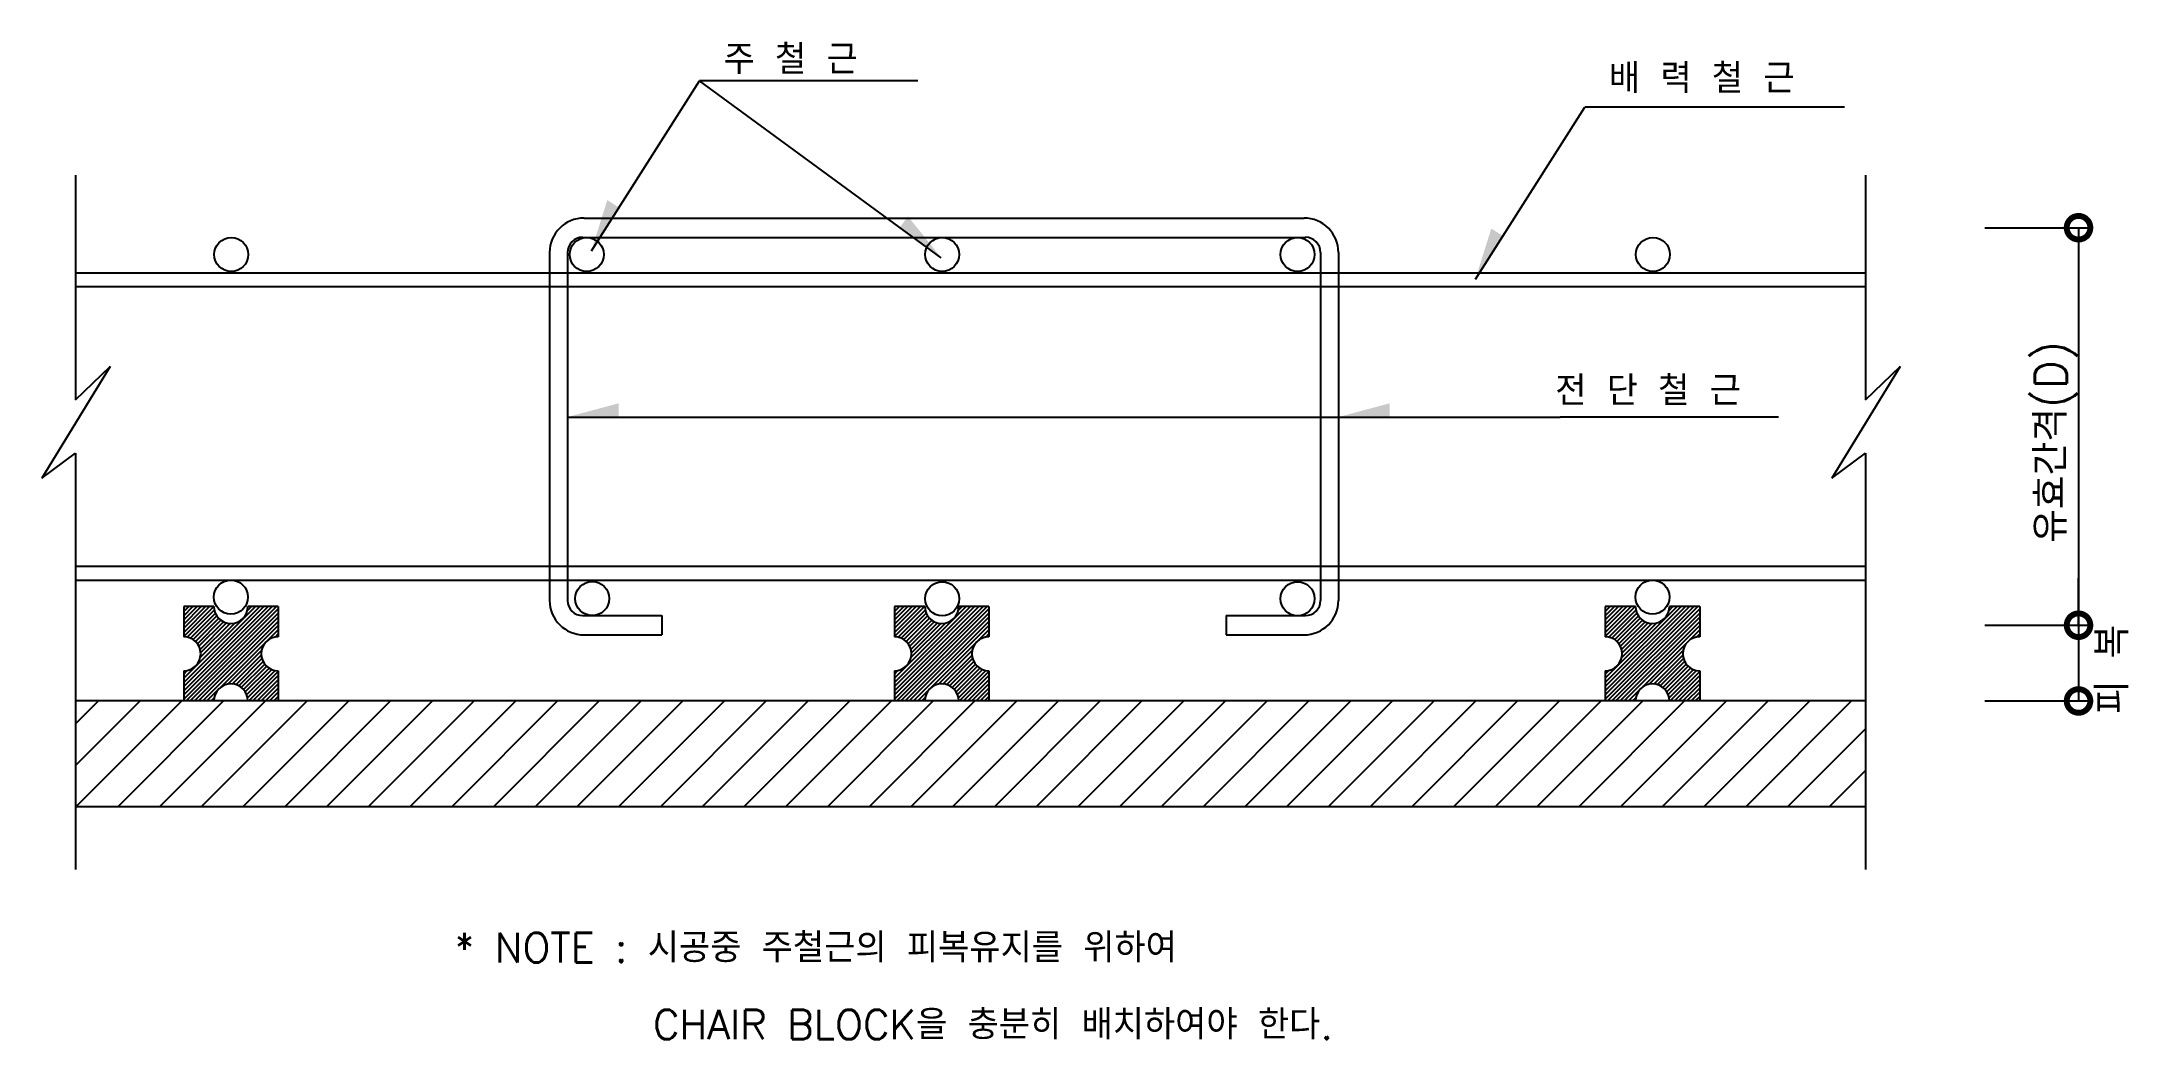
# Model space of a CAD drawing. Extents: x 0 to 8836, y 0 to 4225.
import ezdxf

# ---------------------------------------------------------------- set-up
doc = ezdxf.new("R2010")
doc.units = 0
doc.header["$MEASUREMENT"] = 0
doc.layers.get('0').update_dxf_attribs({"linetype": 'CONTINUOUS'})
for name, color, linetype in [('CS-BARC', 6, 'CONTINUOUS'), ('CS-BARX', 2, 'CONTINUOUS'), ('CS-DIML', 1, 'CONTINUOUS'), ('CS-HATH', 2, 'CONTINUOUS'), ('CS-TBTC', 1, 'CONTINUOUS')]:
    doc.layers.add(name, color=color, linetype=linetype)
doc.styles.add('GHS', font='romans.shx', dxfattribs={"bigfont": 'whgtxt.shx'})

# ---------------------------------------------------------------- blocks, each defined once
blk = doc.blocks.new('*U18')
at = {"layer": 'CS-DIML', "style": 'GHS'}
blk.add_text('유효간격(D)', height=135, rotation=90, dxfattribs=at).set_placement((8575.8, 2102.3))
blk = doc.blocks.new('_DOTSMALL')
at = {"color": 0, "linetype": 'ByBlock', "const_width": 0.5}
blk.add_lwpolyline([(-0.0625, 0, 1), (0.0625, 0, 1)], format="xyb", close=True, dxfattribs=at)
blk = doc.blocks.new('*U17')
at = {"layer": 'CS-DIML', "style": 'GHS'}
blk.add_text('피 복', height=135, rotation=90, dxfattribs=at).set_placement((8836.6, 1378.2))
blk = doc.blocks.new('*X16')
at = {"color": 0}
for p, q in [((3611.1, 1440.6), (4003.9, 1833.3)), ((3611.1, 1458.3), (3986.2, 1833.3)), ((3611.1, 1475.9), (3968.5, 1833.3)), ((3611.1, 1493.6), (3950.8, 1833.3)), ((3611.1, 1511.3), (3933.2, 1833.3)), ((3611.1, 1529), (3915.5, 1833.3)), ((3611.1, 1705.7), (3738.7, 1833.3)), ((3611.1, 1723.4), (3721, 1833.3)), ((3611.1, 1741.1), (3703.4, 1833.3)), ((3611.1, 1758.8), (3685.7, 1833.3)), ((3611.1, 1776.4), (3668, 1833.3)), ((3611.1, 1794.1), (3650.3, 1833.3)), ((3611.1, 1811.8), (3632.6, 1833.3)), ((3611.1, 1829.5), (3615, 1833.3)), ((3621.2, 1433), (4011.4, 1823.2)), ((3626.5, 1703.5), (3740.9, 1817.9)), ((3638.9, 1433), (4011.4, 1805.6)), ((3639.9, 1699.2), (3745.3, 1804.6)), ((3651.3, 1692.9), (3751.5, 1793.1)), ((3656.6, 1433), (4011.4, 1787.9)), ((3661.1, 1685), (3759.4, 1783.4)), ((3669.3, 1675.6), (3768.9, 1775.1)), ((3674.2, 1433), (4011.4, 1770.2)), ((3675.9, 1664.5), (3779.9, 1768.5)), ((3881.4, 1816.9), (3897.8, 1833.3)), ((3680.7, 1651.6), (3792.8, 1763.7)), ((3681.2, 1616.7), (3827.7, 1763.2)), ((3683, 1636.3), (3808.2, 1761.4)), ((3691.9, 1433), (4011.4, 1752.5)), ((3763.1, 1486.5), (3957.9, 1681.3)), ((3963.3, 1686.7), (4011.4, 1734.9)), ((3998.2, 1703.9), (4011.4, 1717.2)), ((3798, 1503.8), (3940.7, 1646.4)), ((3816.7, 1504.8), (3939.7, 1627.7)), ((3831.7, 1502), (3942.4, 1612.8)), ((3844.3, 1497), (3947.5, 1600.2)), ((3611.1, 1546.6), (3627.5, 1563.1)), ((3855.1, 1490.1), (3954.3, 1589.3)), ((3864.3, 1481.7), (3962.8, 1580.1)), ((3872, 1471.7), (3972.8, 1572.4)), ((3878, 1460), (3984.4, 1566.4)), ((3882, 1446.3), (3998.1, 1562.4)), ((3886.4, 1433), (4011.4, 1558.1)), ((3904, 1433), (4011.4, 1540.4)), ((3921.7, 1433), (4011.4, 1522.7)), ((3939.4, 1433), (4011.4, 1505)), ((3709.6, 1433), (3757.7, 1481.1)), ((3727.3, 1433), (3740.5, 1446.2)), ((3957.1, 1433), (4011.4, 1487.4)), ((3974.8, 1433), (4011.4, 1469.7)), ((3992.4, 1433), (4011.4, 1452)), ((4010.1, 1433), (4011.4, 1434.3))]:
    blk.add_line(p, q, dxfattribs=at)
blk = doc.blocks.new('*X15')
at = {"color": 0}
for p, q in [((6621.1, 1440.6), (7013.9, 1833.3)), ((6621.1, 1458.3), (6996.2, 1833.3)), ((6621.1, 1475.9), (6978.5, 1833.3)), ((6621.1, 1493.6), (6960.8, 1833.3)), ((6621.1, 1511.3), (6943.2, 1833.3)), ((6621.1, 1529), (6925.5, 1833.3)), ((6621.1, 1705.7), (6748.7, 1833.3)), ((6621.1, 1723.4), (6731, 1833.3)), ((6621.1, 1741.1), (6713.4, 1833.3)), ((6621.1, 1758.8), (6695.7, 1833.3)), ((6621.1, 1776.4), (6678, 1833.3)), ((6621.1, 1794.1), (6660.3, 1833.3)), ((6621.1, 1811.8), (6642.6, 1833.3)), ((6621.1, 1829.5), (6625, 1833.3)), ((6631.2, 1433), (7021.4, 1823.2)), ((6636.5, 1703.5), (6750.9, 1817.9)), ((6648.9, 1433), (7021.4, 1805.6)), ((6649.9, 1699.2), (6755.3, 1804.6)), ((6661.3, 1692.9), (6761.5, 1793.1)), ((6666.6, 1433), (7021.4, 1787.9)), ((6671.1, 1685), (6769.4, 1783.4)), ((6679.3, 1675.6), (6778.9, 1775.1)), ((6684.2, 1433), (7021.4, 1770.2)), ((6685.9, 1664.5), (6789.9, 1768.5)), ((6891.4, 1816.9), (6907.8, 1833.3)), ((6690.7, 1651.6), (6802.8, 1763.7)), ((6691.2, 1616.7), (6837.7, 1763.2)), ((6693, 1636.3), (6818.2, 1761.4)), ((6701.9, 1433), (7021.4, 1752.5)), ((6773.1, 1486.5), (6967.9, 1681.3)), ((6973.3, 1686.7), (7021.4, 1734.9)), ((7008.2, 1703.9), (7021.4, 1717.2)), ((6808, 1503.8), (6950.7, 1646.4)), ((6826.7, 1504.8), (6949.7, 1627.7)), ((6841.7, 1502), (6952.4, 1612.8)), ((6854.3, 1497), (6957.5, 1600.2)), ((6621.1, 1546.6), (6637.5, 1563.1)), ((6865.1, 1490.1), (6964.3, 1589.3)), ((6874.3, 1481.7), (6972.8, 1580.1)), ((6882, 1471.7), (6982.8, 1572.4)), ((6888, 1460), (6994.4, 1566.4)), ((6892, 1446.3), (7008.1, 1562.4)), ((6896.4, 1433), (7021.4, 1558.1)), ((6914, 1433), (7021.4, 1540.4)), ((6931.7, 1433), (7021.4, 1522.7)), ((6949.4, 1433), (7021.4, 1505)), ((6719.6, 1433), (6767.7, 1481.1)), ((6737.3, 1433), (6750.5, 1446.2)), ((6967.1, 1433), (7021.4, 1487.4)), ((6984.8, 1433), (7021.4, 1469.7)), ((7002.4, 1433), (7021.4, 1452)), ((7020.1, 1433), (7021.4, 1434.3))]:
    blk.add_line(p, q, dxfattribs=at)
blk = doc.blocks.new('*X14')
at = {"color": 0}
for p, q in [((601.1, 1440.6), (993.9, 1833.3)), ((601.1, 1458.3), (976.2, 1833.3)), ((601.1, 1475.9), (958.5, 1833.3)), ((601.1, 1493.6), (940.8, 1833.3)), ((601.1, 1511.3), (923.2, 1833.3)), ((601.1, 1529), (905.5, 1833.3)), ((601.1, 1705.7), (728.7, 1833.3)), ((601.1, 1723.4), (711, 1833.3)), ((601.1, 1741.1), (693.4, 1833.3)), ((601.1, 1758.8), (675.7, 1833.3)), ((601.1, 1776.4), (658, 1833.3)), ((601.1, 1794.1), (640.3, 1833.3)), ((601.1, 1811.8), (622.6, 1833.3)), ((601.1, 1829.5), (605, 1833.3)), ((611.2, 1433), (1001.4, 1823.2)), ((616.5, 1703.5), (730.9, 1817.9)), ((628.9, 1433), (1001.4, 1805.6)), ((629.9, 1699.2), (735.3, 1804.6)), ((641.3, 1692.9), (741.5, 1793.1)), ((646.6, 1433), (1001.4, 1787.9)), ((651.1, 1685), (749.4, 1783.4)), ((659.3, 1675.6), (758.9, 1775.1)), ((664.2, 1433), (1001.4, 1770.2)), ((665.9, 1664.5), (769.9, 1768.5)), ((871.4, 1816.9), (887.8, 1833.3)), ((670.7, 1651.6), (782.8, 1763.7)), ((671.2, 1616.7), (817.7, 1763.2)), ((673, 1636.3), (798.2, 1761.4)), ((681.9, 1433), (1001.4, 1752.5)), ((753.1, 1486.5), (947.9, 1681.3)), ((953.3, 1686.7), (1001.4, 1734.9)), ((988.2, 1703.9), (1001.4, 1717.2)), ((788, 1503.8), (930.7, 1646.4)), ((806.7, 1504.8), (929.7, 1627.7)), ((821.7, 1502), (932.4, 1612.8)), ((834.3, 1497), (937.5, 1600.2)), ((601.1, 1546.6), (617.5, 1563.1)), ((845.1, 1490.1), (944.3, 1589.3)), ((854.3, 1481.7), (952.8, 1580.1)), ((862, 1471.7), (962.8, 1572.4)), ((868, 1460), (974.4, 1566.4)), ((872, 1446.3), (988.1, 1562.4)), ((876.4, 1433), (1001.4, 1558.1)), ((894, 1433), (1001.4, 1540.4)), ((911.7, 1433), (1001.4, 1522.7)), ((929.4, 1433), (1001.4, 1505)), ((699.6, 1433), (747.7, 1481.1)), ((717.3, 1433), (730.5, 1446.2)), ((947.1, 1433), (1001.4, 1487.4)), ((964.8, 1433), (1001.4, 1469.7)), ((982.4, 1433), (1001.4, 1452)), ((1000.1, 1433), (1001.4, 1434.3))]:
    blk.add_line(p, q, dxfattribs=at)
blk = doc.blocks.new('BLOCK_SHEAR_DETAIL')
at = {"layer": 'CS-BARC'}
for p, q in [((2296.6, 3478.5, 338.8), (5345.7, 3478.5, 338.8)), ((2290.8, 3396.8, 338.8), (3317.2, 3396.8, 338.8)), ((2804, 3396.8, 338.8), (5351.6, 3396.8, 338.8)), ((2150.8, 3332.7, 338.8), (2150.8, 1858.8, 338.8)), ((2226.6, 3332.7, 338.8), (2226.6, 1858.8, 338.8)), ((5415.7, 3332.7, 338.8), (5415.7, 1858.8, 338.8)), ((5491.5, 3332.7, 338.8), (5491.5, 1858.8, 338.8)), ((143.1, 3246.4, 338.8), (7724.8, 3246.4, 338.8)), ((143.1, 3188, 338.8), (7724.8, 3188, 338.8)), ((143.1, 2003.4, 338.8), (7724.8, 2003.4, 338.8)), ((143.1, 1945.1, 338.8), (7724.8, 1945.1, 338.8)), ((2290.8, 1794.6, 338.8), (2626.6, 1794.6, 338.8)), ((2626.6, 1794.6, 338.8), (2626.6, 1713, 338.8)), ((5015.7, 1794.6, 338.8), (5351.6, 1794.6, 338.8)), ((5015.7, 1794.6, 338.8), (5015.7, 1713, 338.8)), ((2296.6, 1713, 338.8), (2626.6, 1713, 338.8)), ((5015.7, 1713, 338.8), (5345.7, 1713, 338.8)), ((7723.7, 1433), (143.1, 1433)), ((7723.7, 984.6), (143.1, 984.6))]:
    blk.add_line(p, q, dxfattribs=at)
for centre in [(802.8, 3324, 338.8), (2307.8, 3324, 338.8), (3813.4, 3324.2, 338.8), (5318.4, 3324.2, 338.8), (6823.4, 3324.2, 338.8), (801.3, 1873.1, 338.8), (6821.3, 1873.1, 338.8), (2331.6, 1866.7, 338.8), (3813.4, 1866.2, 338.8), (5318.4, 1866.2, 338.8)]:
    blk.add_circle(centre, 72, dxfattribs=at)
for centre, radius, start, end in [((2296.6, 3332.7, 338.8), 145.8, 90, 180), ((5345.7, 3332.7, 338.8), 145.8, 0, 90), ((2290.8, 3332.7, 338.8), 64.2, 90, 180), ((5351.6, 3332.7, 338.8), 64.2, 0, 90), ((2296.6, 1858.8, 338.8), 145.8, 180, 270), ((2290.8, 1858.8, 338.8), 64.2, 180, 270), ((5345.7, 1858.8, 338.8), 145.8, 270, 0), ((5351.6, 1858.8, 338.8), 64.2, 270, 0)]:
    blk.add_arc(centre, radius, start, end, dxfattribs=at)
at = {"layer": 'CS-BARX'}
for p, q in [((601.1, 1833.3), (601.1, 1705.2)), ((729.3, 1833.3), (601.1, 1833.3)), ((1001.4, 1833.3), (873.3, 1833.3)), ((1001.4, 1833.3), (1001.4, 1705.2)), ((3611.1, 1833.3), (3611.1, 1705.2)), ((3739.3, 1833.3), (3611.1, 1833.3)), ((4011.4, 1833.3), (3883.3, 1833.3)), ((4011.4, 1833.3), (4011.4, 1705.2)), ((6749.3, 1833.3), (6621.1, 1833.3)), ((6621.1, 1833.3), (6621.1, 1705.2)), ((7021.4, 1833.3), (6893.3, 1833.3)), ((7021.4, 1833.3), (7021.4, 1705.2)), ((601.1, 1561.2), (601.1, 1433)), ((1001.4, 1561.2), (1001.4, 1433)), ((3611.1, 1561.2), (3611.1, 1433)), ((4011.4, 1561.2), (4011.4, 1433)), ((6621.1, 1561.2), (6621.1, 1433)), ((7021.4, 1561.2), (7021.4, 1433)), ((729.3, 1433), (601.1, 1433)), ((1001.4, 1433), (873.3, 1433)), ((3739.3, 1433), (3611.1, 1433)), ((4011.4, 1433), (3883.3, 1433)), ((6749.3, 1433), (6621.1, 1433)), ((7021.4, 1433), (6893.3, 1433))]:
    blk.add_line(p, q, dxfattribs=at)
for centre, start, end in [((801.3, 1833.3), 180, 0), ((3811.3, 1833.3), 180, 0), ((6821.3, 1833.3), 180, 0), ((601.1, 1633.2), 270, 90), ((1001.4, 1633.2), 90, 270), ((3611.1, 1633.2), 270, 90), ((4011.4, 1633.2), 90, 270), ((6621.1, 1633.2), 270, 90), ((7021.4, 1633.2), 90, 270), ((801.3, 1433), 0, 180), ((3811.3, 1433), 0, 180), ((6821.3, 1433), 0, 180)]:
    blk.add_arc(centre, 72, start, end, dxfattribs=at)
at = {"layer": 'CS-DIML'}
for p, q in [((2327.7, 3339.9), (2784.9, 4060)), ((3809.4, 3310.2), (2784.9, 4060)), ((3710, 4060), (2784.9, 4060)), ((6071.4, 3219.6), (6534.3, 3948.6)), ((7634.3, 3948.6), (6534.3, 3948.6)), ((143.1, 3659.6, 338.8), (143.1, 2709, 338.8)), ((7723.7, 3659.6, 338.8), (7723.7, 2709, 338.8)), ((8228.4, 3437.6), (8675.6, 3437.6)), ((8625.6, 3437.6), (8625.6, 1753.8)), ((290.1, 2850, 338.8), (0, 2376.5, 338.8)), ((143.1, 2709, 338.8), (290.1, 2850, 338.8)), ((7870.6, 2850, 338.8), (7580.5, 2376.5, 338.8)), ((7723.7, 2709, 338.8), (7870.6, 2850, 338.8)), ((2226.6, 2635.7), (6430.3, 2635.7)), ((7355.3, 2635.7), (6430.3, 2635.7)), ((0, 2376.5, 338.8), (143.1, 2482.4, 338.8)), ((143.1, 2482.4, 338.8), (143.1, 718.7, 338.8)), ((7580.5, 2376.5, 338.8), (7723.7, 2482.4, 338.8)), ((7723.7, 2482.4, 338.8), (7723.7, 718.7, 338.8)), ((8625.6, 1753.8), (8625.6, 1953.8)), ((8228.4, 1753.8), (8675.6, 1753.8)), ((8228.4, 1753.8), (8675.6, 1753.8)), ((8625.6, 1753.8), (8625.6, 1433)), ((8228.4, 1433), (8675.6, 1433))]:
    blk.add_line(p, q, dxfattribs=at)
for points in [[(2327.7, 3339.9), (2395.1, 3554.5), (2444.2, 3523.3)], [(3809.4, 3310.2), (3668.4, 3485.6), (3634, 3438.6)], [(6071.4, 3219.6), (6138.7, 3434.2), (6187.9, 3403)], [(2226.6, 2635.7), (2443.9, 2694), (2443.9, 2635.7)], [(5491.5, 2635.7), (5708.9, 2694), (5708.9, 2635.7)]]:
    blk.add_solid(points, dxfattribs=at)
at = {"layer": 'CS-HATH'}
for p, q in [((143.1, 1159.4), (416.7, 1433)), ((143.1, 1336.2), (240, 1433)), ((145.1, 984.6), (593.5, 1433)), ((321.9, 984.6), (770.3, 1433)), ((498.7, 984.6), (947.1, 1433)), ((675.5, 984.6), (1123.9, 1433)), ((852.2, 984.6), (1300.6, 1433)), ((1029, 984.6), (1477.4, 1433)), ((1205.8, 984.6), (1654.2, 1433)), ((1382.6, 984.6), (1831, 1433)), ((1559.3, 984.6), (2007.7, 1433)), ((1736.1, 984.6), (2184.5, 1433)), ((1912.9, 984.6), (2361.3, 1433)), ((2089.7, 984.6), (2538.1, 1433)), ((2266.4, 984.6), (2714.8, 1433)), ((2443.2, 984.6), (2891.6, 1433)), ((2620, 984.6), (3068.4, 1433)), ((2796.8, 984.6), (3245.2, 1433)), ((2973.6, 984.6), (3422, 1433)), ((3150.3, 984.6), (3598.7, 1433)), ((3327.1, 984.6), (3775.5, 1433)), ((3503.9, 984.6), (3952.3, 1433)), ((3680.7, 984.6), (4129.1, 1433)), ((3857.4, 984.6), (4305.8, 1433)), ((4034.2, 984.6), (4482.6, 1433)), ((4211, 984.6), (4659.4, 1433)), ((4387.8, 984.6), (4836.2, 1433)), ((4564.5, 984.6), (5012.9, 1433)), ((4741.3, 984.6), (5189.7, 1433)), ((4918.1, 984.6), (5366.5, 1433)), ((5094.9, 984.6), (5543.3, 1433)), ((5271.7, 984.6), (5720, 1433)), ((5448.4, 984.6), (5896.8, 1433)), ((5625.2, 984.6), (6073.6, 1433)), ((5802, 984.6), (6250.4, 1433)), ((5978.8, 984.6), (6427.2, 1433)), ((6155.5, 984.6), (6603.9, 1433)), ((6332.3, 984.6), (6780.7, 1433)), ((6509.1, 984.6), (6957.5, 1433)), ((6685.9, 984.6), (7134.3, 1433)), ((6862.6, 984.6), (7311, 1433)), ((7039.4, 984.6), (7487.8, 1433)), ((7216.2, 984.6), (7664.6, 1433)), ((7393, 984.6), (7723.7, 1315.3)), ((7569.7, 984.6), (7723.7, 1138.5))]:
    blk.add_line(p, q, dxfattribs=at)
for name in ['*U18', '*U17']:
    blk.add_blockref(name, (0, 0))
at = {"layer": 'CS-BARX', "linetype": 'Continuous'}
for name in ['*X14', '*X16', '*X15']:
    blk.add_blockref(name, (0, 0), dxfattribs=at)
at = {"layer": 'CS-DIML', "xscale": 200, "yscale": 200, "zscale": 200}
for p, rotation in [((8625.6, 3437.6), 90), ((8625.6, 1753.8), 270), ((8625.6, 1753.8), 270), ((8625.6, 1433), 90)]:
    blk.add_blockref('_DOTSMALL', p, dxfattribs=dict(at, rotation=rotation))
at = {"layer": 'CS-DIML', "style": 'GHS'}
for s, p in [('주 철 근', (2887.7, 4088.8)), ('배 력 철 근', (6637.1, 4008.3)), ('전 단 철 근', (6409.6, 2685.1))]:
    blk.add_text(s, height=125, dxfattribs=at).set_placement(p)
at = {"layer": 'CS-TBTC', "style": 'GHS'}
for s, p in [('* NOTE : 시공중 주철근의 피복유지를 위하여', (1746.9, 325.8)), ('CHAIR BLOCK을 충분히 배치하여야 한다.', (2588.5, 0))]:
    blk.add_text(s, height=125, dxfattribs=at).set_placement(p)

msp = doc.modelspace()

# ---------------------------------------------------------------- block references
msp.add_blockref('BLOCK_SHEAR_DETAIL', (0, 0))

doc.saveas('drawing.dxf')
